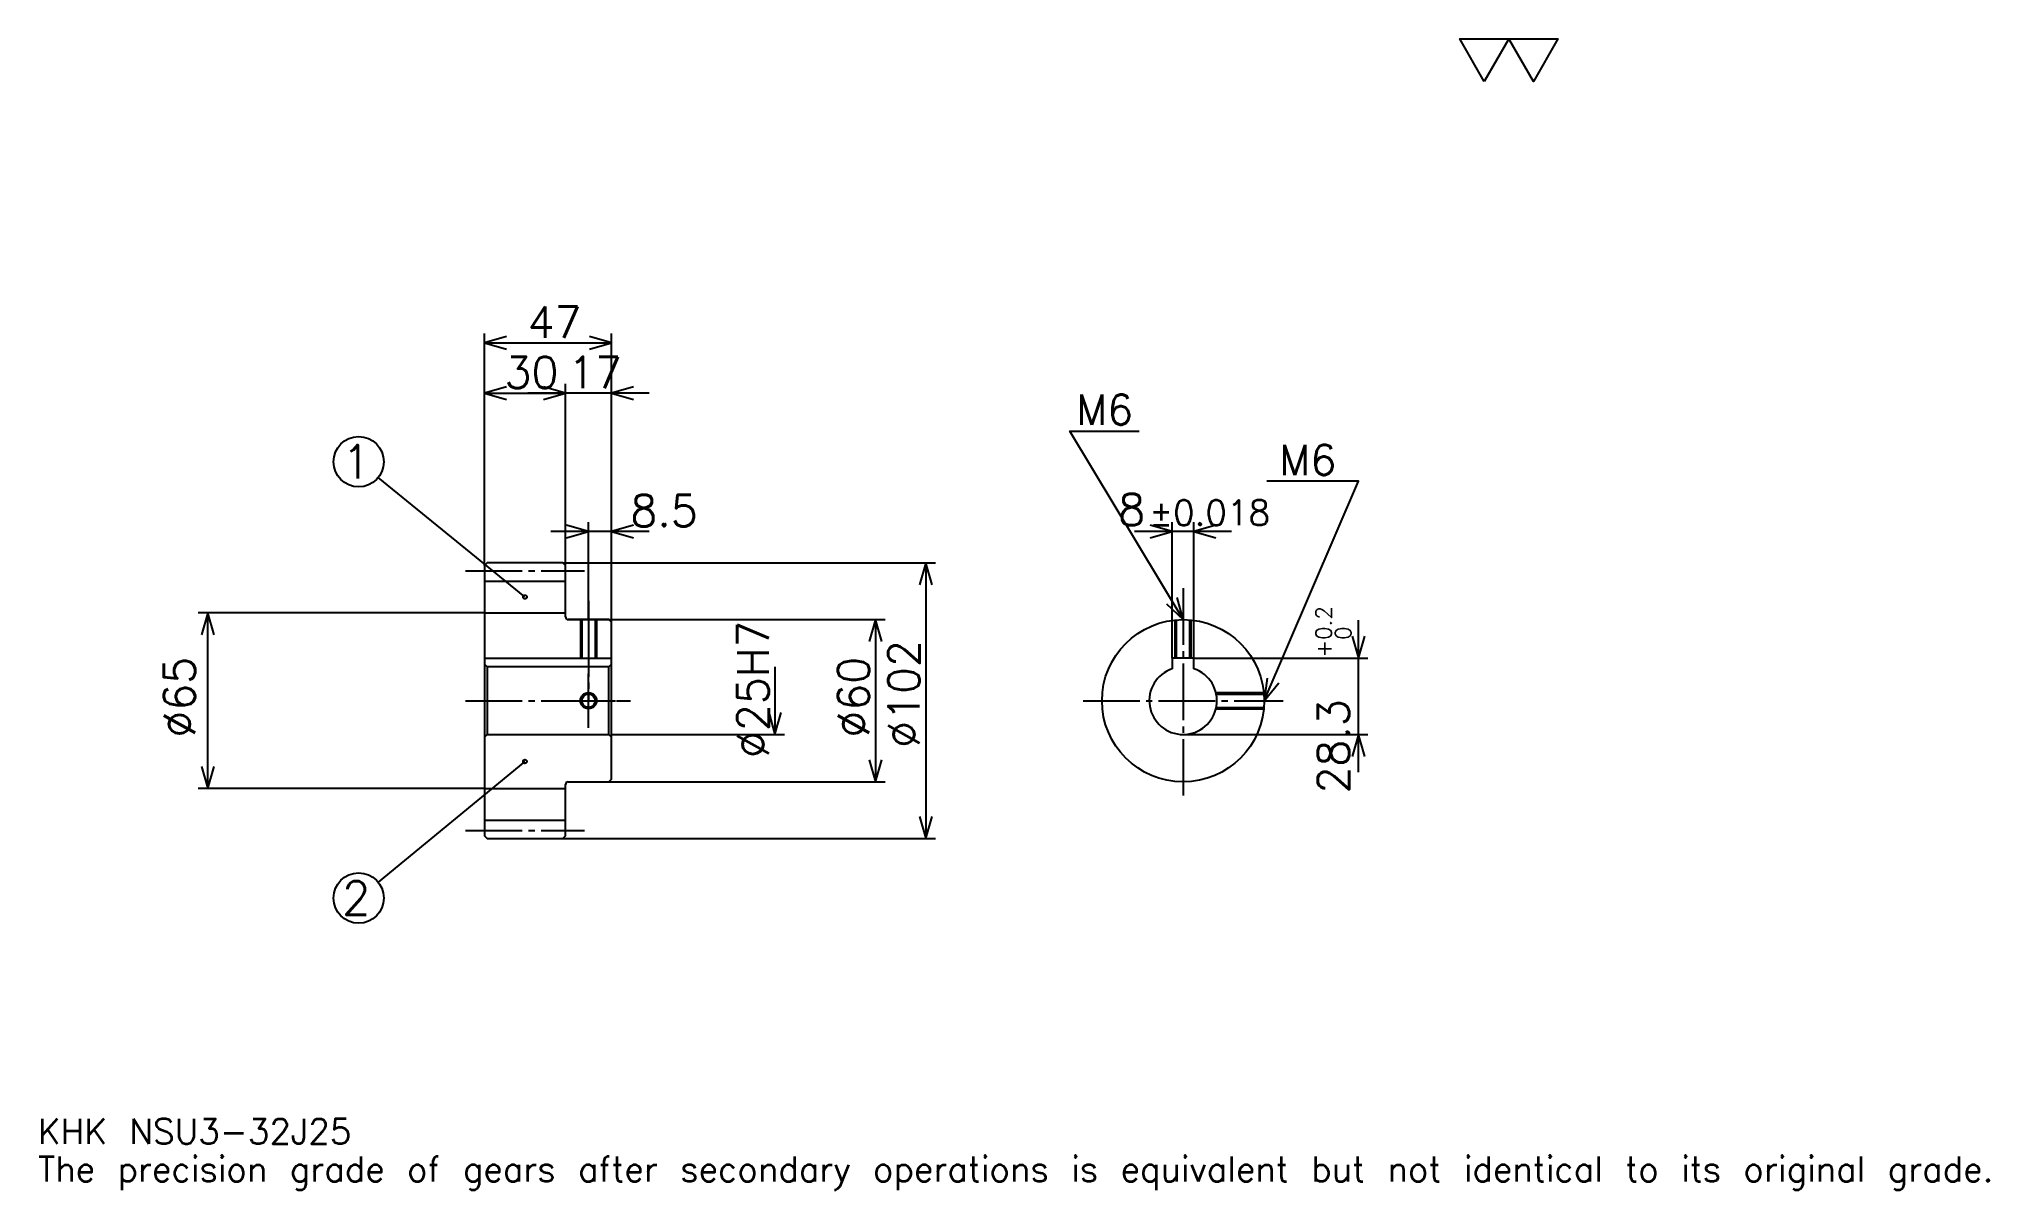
# Model space of a CAD drawing. Extents: x 24 to 745, y 9 to 434.
import ezdxf

# ---------------------------------------------------------------- set-up
doc = ezdxf.new("R2010")
doc.units = 0
doc.linetypes.add('DASHDOT', pattern=[27.913044, 20.934783, -2.326087, 2.326087, -2.326087])
doc.layers.get('0').update_dxf_attribs({"linetype": 'CONTINUOUS'})
doc.layers.add('DASHDOT', color=6, linetype='DASHDOT')
doc.styles.add('KANJI', font='TXT', dxfattribs={"bigfont": 'BIGFONT'})

msp = doc.modelspace()

# ---------------------------------------------------------------- linework, layer by layer
at = {"color": 5}
for p, q in [((188.413055, 240.57608), (188.413055, 325.478271)), ((235.413055, 240.57608), (235.413055, 325.478271)), ((188.413055, 321.989136), (235.413055, 321.989136)), ((188.413055, 303.380432), (218.413055, 303.380432)), ((249.369568, 303.380432), (204.456528, 303.380432)), ((218.413055, 240.57608), (218.413055, 306.869568)), ((203.413055, 227.95108), (149.109085, 272.126312)), ((226.913055, 240.57608), (226.913055, 255.695648)), ((442.847839, 205.376083), (442.847839, 255.630432)), ((450.847839, 205.376083), (450.847839, 255.630432)), ((249.369568, 252.206512), (212.956528, 252.206512)), ((464.804352, 252.141296), (428.891296, 252.141296)), ((188.413055, 239.57608), (188.413055, 240.57608)), ((217.413055, 240.57608), (235.413055, 240.57608)), ((218.413055, 239.57608), (218.413055, 240.57608)), ((226.913055, 219.57608), (226.913055, 240.57608)), ((226.913055, 219.57608), (226.913055, 240.57608)), ((235.413055, 240.57608), (355.206543, 240.57608)), ((235.413055, 218.57608), (235.413055, 240.57608)), ((351.717407, 240.57608), (351.717407, 138.57608)), ((188.413055, 222.07608), (82.576103, 222.07608)), ((86.065231, 157.07608), (86.065231, 222.07608)), ((219.413055, 219.57608), (235.413055, 219.57608)), ((235.413055, 219.57608), (336.597839, 219.57608)), ((333.108704, 219.57608), (333.108704, 159.57608)), ((511.739136, 163.119568), (511.739136, 219.332596)), ((295.891296, 202.07608), (295.891296, 177.07608)), ((450.847839, 205.376083), (515.228271, 205.376083)), ((235.413055, 177.07608), (299.380432, 177.07608)), ((446.847839, 177.07608), (515.228271, 177.07608)), ((203.413055, 167.07608), (149.081833, 122.459206)), ((219.413055, 159.57608), (235.413055, 159.57608)), ((235.413055, 159.57608), (336.597839, 159.57608)), ((188.413055, 157.07608), (82.576103, 157.07608)), ((217.413055, 138.57608), (235.413055, 138.57608)), ((235.413055, 138.57608), (355.206543, 138.57608))]:
    msp.add_line(p, q, dxfattribs=at)
at = {"color": 4}
for p, q in [((188.413055, 233.82608), (218.413055, 233.82608)), ((188.413055, 222.07608), (218.413055, 222.07608)), ((188.413055, 205.376083), (235.413055, 205.376083)), ((189.413055, 202.07608), (189.413055, 177.07608)), ((234.413055, 202.07608), (235.413055, 203.07608)), ((234.413055, 177.07608), (235.413055, 176.07608)), ((188.413055, 157.07608), (218.413055, 157.07608)), ((188.413055, 145.32608), (218.413055, 145.32608))]:
    msp.add_line(p, q, dxfattribs=at)
at = {"color": 7}
msp.add_lwpolyline([(558.260864, 418.695648), (549.189148, 434.419983), (585.476074, 434.419983), (576.404358, 418.695648), (567.332581, 434.419983), (558.260864, 418.695648)], dxfattribs=at)
at = {"color": 5}
for points in [[(196.554352, 324.315186), (188.413055, 321.989136), (196.554352, 319.663025)], [(227.271759, 319.663025), (235.413055, 321.989136), (227.271759, 324.315186)], [(196.554352, 305.706512), (188.413055, 303.380432), (196.554352, 301.054352)], [(210.271759, 301.054352), (218.413055, 303.380432), (210.271759, 305.706512)], [(210.271759, 301.054352), (218.413055, 303.380432), (210.271759, 305.706512)], [(243.554352, 305.706512), (235.413055, 303.380432), (243.554352, 301.054352)], [(446.847839, 219.57608), (404.978271, 289.358704), (430.565247, 289.358704)], [(476.847839, 189.57608), (511.739136, 270.75), (477.778259, 270.75)], [(218.771759, 249.880432), (226.913055, 252.206512), (218.771759, 254.532593)], [(243.554352, 254.532593), (235.413055, 252.206512), (243.554352, 249.880432)], [(434.706543, 249.815216), (442.847839, 252.141296), (434.706543, 254.467377)], [(458.989136, 254.467377), (450.847839, 252.141296), (458.989136, 249.815216)], [(354.043488, 232.434784), (351.717407, 240.57608), (349.391327, 232.434784)], [(440.664551, 225.360428), (446.847839, 219.57608), (444.653778, 227.753952)], [(88.391319, 213.934784), (86.065231, 222.07608), (83.739143, 213.934784)], [(335.434784, 211.434784), (333.108704, 219.57608), (330.782623, 211.434784)], [(509.413055, 213.51738), (511.739136, 205.376083), (514.065186, 213.51738)], [(477.925812, 197.974274), (476.847839, 189.57608), (482.19986, 196.137131)], [(293.565216, 185.217377), (295.891296, 177.07608), (298.217407, 185.217377)], [(514.065186, 168.934784), (511.739136, 177.07608), (509.413055, 168.934784)], [(330.782623, 167.717377), (333.108704, 159.57608), (335.434784, 167.717377)], [(83.739143, 165.217377), (86.065231, 157.07608), (88.391319, 165.217377)], [(349.391327, 146.717377), (351.717407, 138.57608), (354.043488, 146.717377)]]:
    msp.add_lwpolyline(points, dxfattribs=at)
at = {"color": 4}
for points in [[(218.413055, 220.57608), (218.413055, 239.57608), (217.413055, 240.57608), (189.413055, 240.57608), (188.413055, 239.57608), (188.413055, 176.07608)], [(219.413055, 159.57608), (234.413055, 159.57608), (235.413055, 160.57608), (235.413055, 218.57608), (234.413055, 219.57608), (219.413055, 219.57608)], [(223.913055, 219.57608), (223.913055, 205.376083)], [(224.453064, 219.57608), (224.453064, 205.376083)], [(229.373047, 219.57608), (229.373047, 205.376083)], [(229.913055, 219.57608), (229.913055, 205.376083)], [(443.847839, 205.376083), (443.847839, 219.425705)], [(444.387817, 205.376083), (444.387817, 219.475052)], [(449.307831, 205.376083), (449.307831, 219.475052)], [(449.847839, 205.376083), (449.847839, 219.425705)], [(188.413055, 176.07608), (189.413055, 177.07608), (234.413055, 177.07608), (234.413055, 202.07608), (189.413055, 202.07608), (188.413055, 203.07608)], [(450.847839, 201.418793), (450.847839, 205.376083), (442.847839, 205.376083), (442.847839, 201.418793)], [(458.982513, 192.57608), (476.697449, 192.57608)], [(459.103394, 192.036087), (476.746796, 192.036087)], [(458.982513, 186.57608), (476.697449, 186.57608)], [(459.103394, 187.116074), (476.746796, 187.116074)], [(188.413055, 176.07608), (188.413055, 139.57608), (189.413055, 138.57608), (217.413055, 138.57608), (218.413055, 139.57608), (218.413055, 158.57608)]]:
    msp.add_lwpolyline(points, dxfattribs=at)
at = {"color": 5}
for centre, radius in [((141.891312, 277.997803), 9.304348), ((203.413055, 227.95108), 0.697826), ((203.413055, 167.07608), 0.697826), ((141.891312, 116.554344), 9.304348)]:
    msp.add_circle(centre, radius, dxfattribs=at)
at = {"color": 4}
for centre, radius in [((446.847839, 189.57608), 30), ((226.913055, 189.57608), 2.46)]:
    msp.add_circle(centre, radius, dxfattribs=at)
at = {"color": 7}
msp.add_circle((226.913055, 189.57608), 3, dxfattribs=at)
at = {"color": 4}
for centre, radius, start, end in [((219.413055, 220.57608), 1, 180, 270), ((446.847839, 189.57608), 12.5, 108.662925185, 71.337074815), ((219.413055, 158.57608), 1, 90, 180)]:
    msp.add_arc(centre, radius, start, end, dxfattribs=at)
at = {"layer": 'DASHDOT', "color": 7}
for p, q in [((181.434799, 237.57608), (225.391312, 237.57608)), ((446.847839, 231.206512), (446.847839, 152.597824)), ((226.913055, 219.57608), (226.913055, 189.57608)), ((181.434799, 189.57608), (242.391312, 189.57608)), ((409.869568, 189.57608), (483.826111, 189.57608)), ((181.434799, 141.57608), (225.391312, 141.57608))]:
    msp.add_line(p, q, dxfattribs=at)
for points in [[(226.913055, 226.554337), (226.913055, 198.397827)], [(226.913055, 179.597824), (226.913055, 199.554337)], [(216.934799, 189.57608), (236.891312, 189.57608)]]:
    msp.add_lwpolyline(points, dxfattribs=at)

# ---------------------------------------------------------------- texts
at = {"color": 7, "style": 'KANJI'}
for s, height, p in [('47', 11.630435, (204.353271, 323.849976)), ('30', 11.630435, (195.853271, 305.241302)), ('17', 11.630435, (219.353271, 305.241302)), ('M6', 11.165218, (407.304382, 291.684784)), ('1', 12.405797, (135.688416, 271.794922)), ('M6', 11.165218, (482.43042, 273.07608)), ('8.5', 11.630435, (242.391312, 254.067383)), ('8', 11.630435, (422.840332, 254.467377)), ('%%p0.018', 9.304348, (434.353027, 254.467377)), ('2', 12.405797, (135.688416, 110.351448)), ('KHK NSU3-32J25', 9.304348, (23.26087, 25.586956)), ('The precision grade of gears after secondary operations is equivalent but not identical to its original grade.', 9.304348, (23.26087, 11.630435))]:
    msp.add_text(s, height=height, dxfattribs=at).set_placement(p)
for s, height, p in [('0.2', 5.815217, (501.736969, 212.087708)), ('%%c25H7', 11.630435, (293.565216, 168.35054)), ('%%c102', 11.630435, (349.391327, 172.130432)), ('+', 5.815217, (501.736969, 205.574677)), ('0', 5.815217, (508.947845, 212.087708)), ('%%c65', 11.630435, (81.413055, 175.910324)), ('%%c60', 11.630435, (330.782623, 175.910324)), ('28.3', 11.630435, (508.25, 155.233551))]:
    msp.add_text(s, height=height, rotation=90, dxfattribs=at).set_placement(p)

doc.saveas('drawing.dxf')
